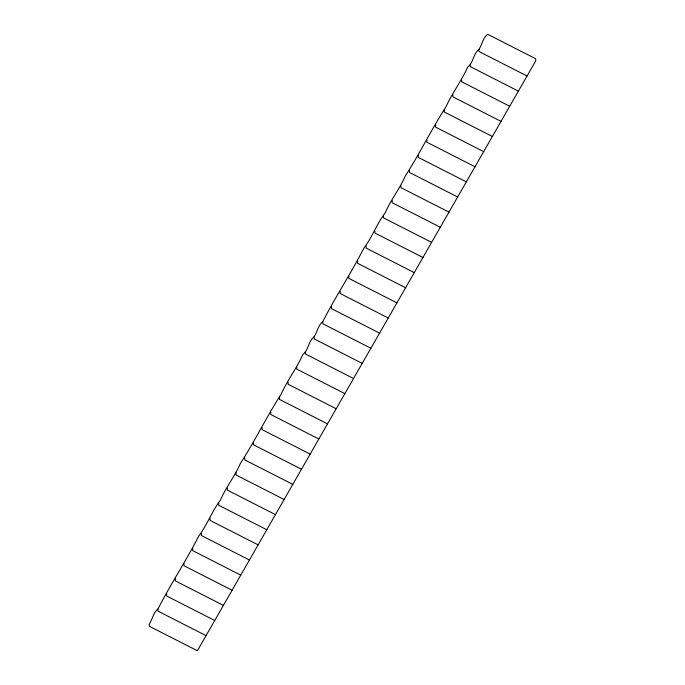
<?xml version="1.0" encoding="UTF-8"?>
<svg xmlns="http://www.w3.org/2000/svg" width="685" height="685" viewBox="0 0 685 685"><rect width="100%" height="100%" fill="white"/><g stroke="black" fill="none" stroke-linecap="round" stroke-linejoin="round"><path stroke-width="1.03" d="M157.952 608.999C170.633 584.082 186.029 561.024 198.71 536.098C207.161 524.907 211.93 511.344 220.416 500.101C225.939 487.232 234.827 476.366 240.349 463.497C254.966 441.003 266.533 416.728 281.141 394.226C287.323 380.389 296.605 368.479 302.821 354.599C308.678 350.026 308.259 341.318 314.115 336.755C317.378 331.9 317.968 325.418 322.789 321.625C335.47 296.699 350.866 273.649 363.547 248.724C371.998 237.524 376.767 223.969 385.253 212.727C390.775 199.857 399.672 188.992 405.195 176.122C419.802 153.628 431.379 129.345 445.986 106.851C452.168 93.014 461.442 81.104 467.658 67.224C473.515 62.652 473.095 53.944 478.952 49.371C482.214 44.516 482.805 38.035 487.626 34.25L535.704 58.756L535.73 60.871L197.374 650.75L149.296 626.244L149.27 624.129C152.541 619.274 153.123 612.792 157.952 608.999L157.97 611.123L206.048 635.629M527.048 76.001L478.969 51.495L478.952 49.371M518.374 91.122L470.295 66.616L470.278 64.501M509.7 106.243L461.621 81.746L461.604 79.623M501.026 121.373L452.948 96.868L452.922 94.753M492.344 136.495L444.265 111.998L444.248 109.874M483.67 151.625L435.591 127.119L435.574 125.004M474.996 166.746L426.918 142.24L426.901 140.125M466.322 181.876L418.244 157.37L418.218 155.247M457.649 196.997L409.561 172.492L409.544 170.377M448.966 212.119L400.888 187.621L400.871 185.498M440.292 227.249L392.214 202.743L392.197 200.628M431.618 242.37L383.54 217.873L383.523 215.749M422.945 257.5L374.866 232.994L374.841 230.879M414.262 272.621L366.184 248.116L366.167 246.001M405.589 287.751L357.51 263.245L357.493 261.122M396.915 302.873L348.836 278.367L348.819 276.252M388.241 317.994L340.162 293.497L340.137 291.373M379.558 333.124L331.48 308.618L331.463 306.503M370.885 348.245L322.806 323.748L322.789 321.625M362.211 363.375L314.132 338.869L314.115 336.755M353.537 378.497L305.459 353.999L305.442 351.876M344.863 393.627L296.776 369.121L296.759 367.006M336.181 408.748L288.102 384.242L288.085 382.127M327.507 423.878L279.429 399.372L279.411 397.249M318.833 438.999L270.755 414.493L270.738 412.379M310.159 454.121L262.081 429.623L262.055 427.5M301.477 469.251L253.399 444.745L253.381 442.63M292.803 484.372L244.725 459.875L244.708 457.751M284.129 499.502L236.051 474.996L236.034 472.881M275.456 514.623L227.377 490.117L227.351 488.003M266.782 529.753L218.695 505.247L218.678 503.124M258.099 544.875L210.021 520.369L210.004 518.254M249.426 559.996L201.347 535.499L201.33 533.375M240.752 575.126L192.673 550.62L192.656 548.505M232.078 590.247L183.991 565.75L183.974 563.627M223.396 605.377L175.317 580.871L175.3 578.756M214.722 620.499L166.643 595.993L166.626 593.878"/></g></svg>
